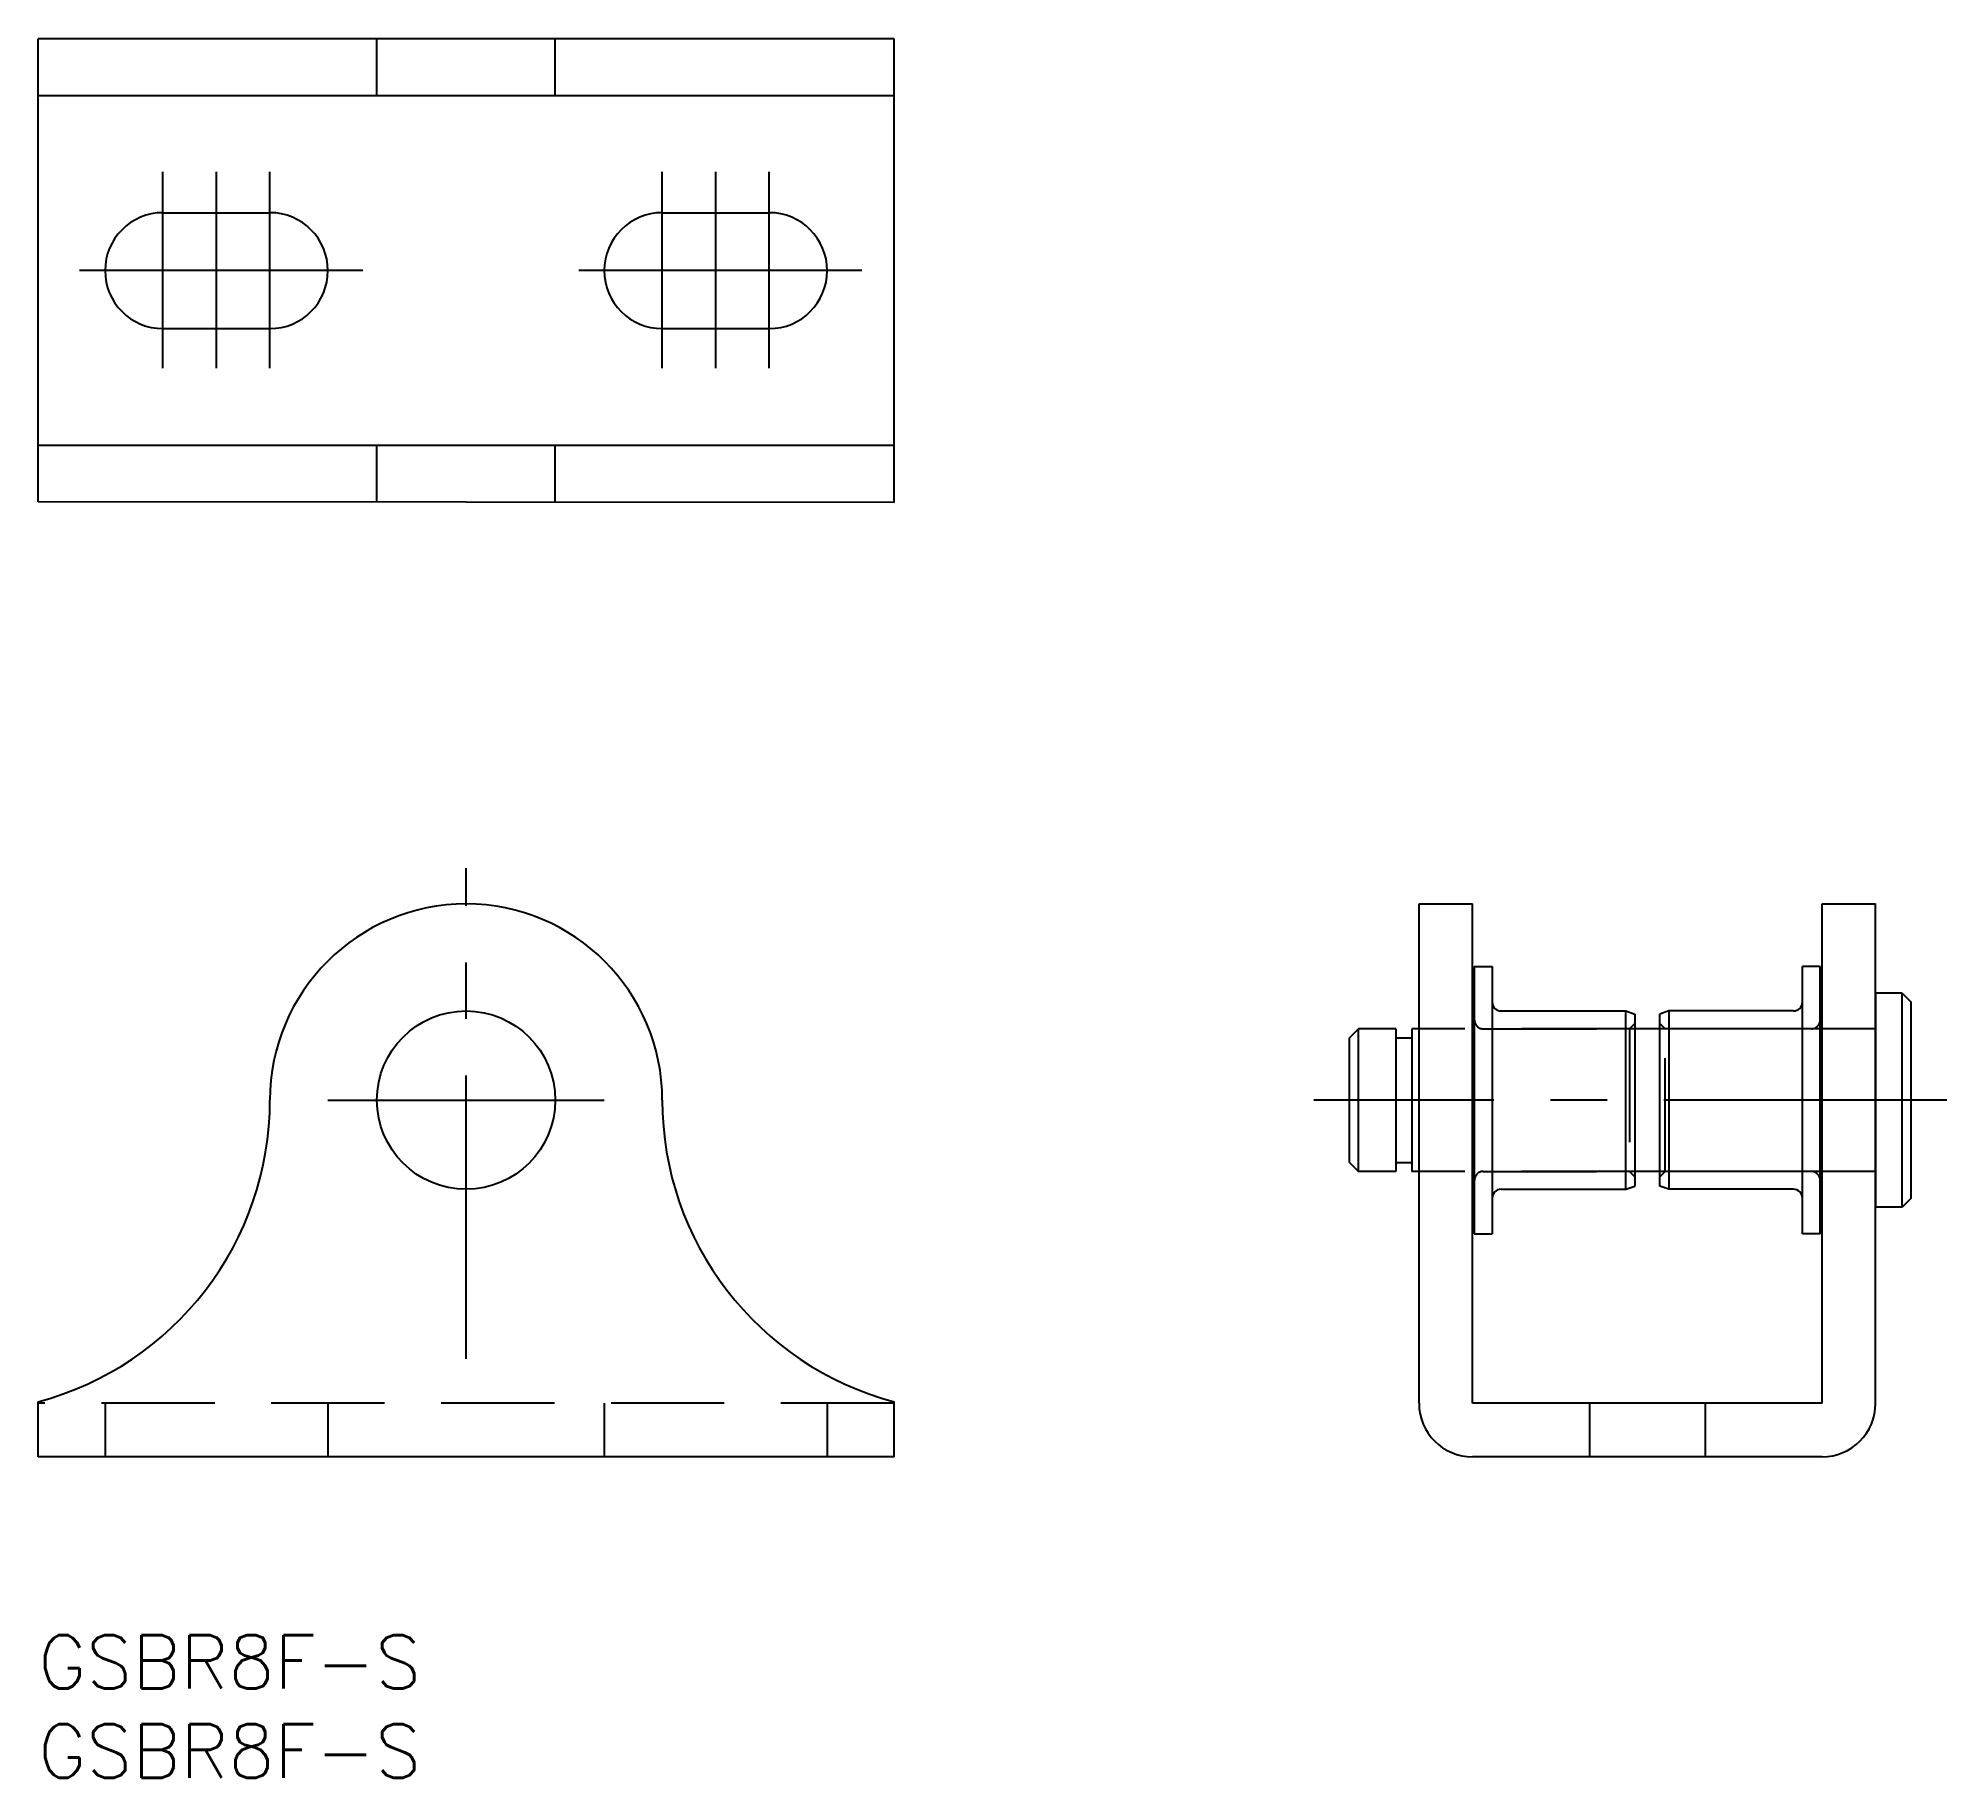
# Model space of a CAD drawing. Extents: x 0 to 107, y -8 to 90.
import ezdxf

# ---------------------------------------------------------------- set-up
doc = ezdxf.new("R2010")
doc.units = 0
doc.header["$LTSCALE"] = 0.5
doc.linetypes.add('CENTER', pattern=[50.8, 31.75, -6.35, 6.35, -6.35])
doc.linetypes.add('DASHED', pattern=[19.05, 12.7, -6.35])
for name, color, linetype in [('MSM_CENTER', 1, 'CENTER'), ('MSM_CONTINUOUS', 7, 'CONTINUOUS'), ('MSM_DASHED', 4, 'DASHED'), ('MSM_PART_NUMBER', 7, 'CONTINUOUS')]:
    doc.layers.add(name, color=color, linetype=linetype)
doc.styles.get("Standard").update_dxf_attribs({"font": 'txt.shx', "height": 3, "bigfont": 'bigfont.shx'})

# ---------------------------------------------------------------- blocks, each defined once
blk = doc.blocks.new('*U23')
at = {"layer": 'MSM_PART_NUMBER'}
blk.add_text('GSBR8F-S', height=3, dxfattribs=at).set_placement((0, -3))
blk = doc.blocks.new('*U24')
at = {"layer": 'MSM_PART_NUMBER'}
blk.add_text('GSBR8F-S', height=3, dxfattribs=at).set_placement((0, -8))

msp = doc.modelspace()

# ---------------------------------------------------------------- linework, layer by layer
at = {"layer": 'MSM_CENTER'}
for p, q in [((7, 71.05), (7, 82.05)), ((10, 71.05), (10, 82.05)), ((13, 71.05), (13, 82.05)), ((35, 71.05), (35, 82.05)), ((38, 71.05), (38, 82.05)), ((41, 71.05), (41, 82.05)), ((18.2, 76.51), (1.6, 76.51)), ((46.2, 76.51), (29.6, 76.51)), ((24, 15.5), (24, 43)), ((16.25, 30), (31.75, 30)), ((107.04, 30), (71.54, 30))]:
    msp.add_line(p, q, dxfattribs=at)
at = {"layer": 'MSM_CONTINUOUS'}
for p, q in [((48, 89.51), (0, 89.51)), ((0, 63.55), (0, 89.51)), ((48, 63.51), (48, 89.51)), ((48, 86.31), (0, 86.31)), ((7, 79.76), (13, 79.76)), ((35, 79.76), (41, 79.76)), ((7, 73.26), (13, 73.26)), ((35, 73.26), (41, 73.26)), ((48, 66.71), (0, 66.71)), ((48, 63.51), (0, 63.55)), ((77.44, 41), (80.44, 41)), ((77.44, 13), (77.44, 41)), ((80.44, 13), (80.44, 41)), ((100.04, 41), (103.04, 41)), ((100.04, 13), (100.04, 41)), ((103.04, 13), (103.04, 41)), ((80.54, 37.5), (81.54, 37.5)), ((80.54, 37.5), (80.54, 22.5)), ((81.54, 37.5), (81.54, 22.5)), ((99.94, 37.5), (98.94, 37.5)), ((98.94, 22.5), (98.94, 37.5)), ((99.94, 22.5), (99.94, 37.5)), ((104.54, 36), (103.04, 36)), ((103.04, 36), (103.04, 24)), ((104.54, 24), (104.54, 36)), ((104.54, 36), (105.04, 35.5)), ((105.04, 24.5), (105.04, 35.5)), ((82.04, 35), (89.04, 35)), ((89.04, 35), (89.54, 34.82)), ((89.04, 25), (89.04, 35)), ((89.54, 34.82), (89.54, 25.18)), ((91.44, 35), (90.94, 34.82)), ((90.94, 25.18), (90.94, 34.82)), ((91.44, 35), (91.44, 25)), ((98.44, 35), (91.44, 35)), ((74.04, 34), (73.54, 33.5)), ((73.54, 26.5), (73.54, 33.5)), ((74.04, 26), (74.04, 34)), ((76.14, 34), (74.04, 34)), ((76.14, 34), (76.14, 26)), ((76.14, 33.5), (77.04, 33.5)), ((77.04, 34), (77.04, 26)), ((77.44, 34), (77.04, 34)), ((80.54, 33.75), (80.54, 33.75)), ((90.94, 34), (89.54, 34)), ((80.54, 30), (80.54, 30)), ((99.94, 30), (99.94, 30)), ((73.54, 26.5), (74.04, 26)), ((76.14, 26), (74.04, 26)), ((76.14, 26.5), (77.04, 26.5)), ((77.44, 26), (77.04, 26)), ((90.94, 26), (89.54, 26)), ((99.94, 26.25), (99.94, 26.25)), ((82.04, 25), (89.04, 25)), ((89.04, 25), (89.54, 25.18)), ((91.44, 25), (90.94, 25.18)), ((98.44, 25), (91.44, 25)), ((104.54, 24), (103.04, 24)), ((105.04, 24.5), (104.54, 24)), ((80.54, 22.5), (81.54, 22.5)), ((99.94, 22.5), (98.94, 22.5)), ((0, 10), (0, 13.09)), ((48, 10), (48, 13.09)), ((100.04, 13), (80.44, 13)), ((48, 10), (0, 10)), ((100.04, 10), (80.44, 10))]:
    msp.add_line(p, q, dxfattribs=at)
msp.add_circle((24, 30), 5, dxfattribs=at)
for centre, radius, start, end in [((7, 76.51), 3.25, 90, 270), ((13, 76.51), 3.25, 270, 90), ((35, 76.51), 3.25, 90, 270), ((41, 76.51), 3.25, 270, 90), ((24, 30), 11, 0, 180), ((82.04, 35.5), 0.5, 180, 270), ((98.44, 35.5), 0.5, 270, 0), ((-4.5, 30), 17.5, 284.9006, 360), ((52.5, 30), 17.5, 180, 255.0994), ((82.04, 24.5), 0.5, 90, 180), ((98.44, 24.5), 0.5, 0, 90), ((80.44, 13), 3, 180, 270), ((100.04, 13), 3, 270, 0)]:
    msp.add_arc(centre, radius, start, end, dxfattribs=at)
at = {"layer": 'MSM_DASHED'}
for p, q in [((19, 86.35), (19, 89.55)), ((29, 86.31), (29, 89.51)), ((19, 63.54), (19, 66.74)), ((29, 63.53), (29, 66.73)), ((89.24, 34), (89.54, 34.3)), ((91.24, 34), (90.94, 34.3)), ((89.54, 34), (77.44, 34)), ((81.04, 34), (89.54, 34)), ((89.24, 34), (89.24, 26)), ((103.04, 34), (90.94, 34)), ((91.24, 26), (91.24, 34)), ((99.44, 34), (91.24, 34)), ((89.54, 26), (77.44, 26)), ((81.04, 26), (89.24, 26)), ((89.24, 26), (89.54, 25.7)), ((91.24, 26), (90.94, 25.7)), ((99.44, 26), (90.94, 26)), ((103.04, 26), (90.94, 26)), ((48, 13), (0, 13)), ((3.75, 13), (3.75, 10)), ((16.25, 13), (16.25, 10)), ((31.75, 13), (31.75, 10)), ((44.25, 13), (44.25, 10)), ((86.99, 13), (86.99, 10)), ((93.49, 13), (93.49, 10))]:
    msp.add_line(p, q, dxfattribs=at)
for centre, start, end in [((81.04, 34.5), 180, 270), ((99.44, 34.5), 270, 0), ((81.04, 25.5), 90, 180), ((99.44, 25.5), 0, 90)]:
    msp.add_arc(centre, 0.5, start, end, dxfattribs=at)

# ---------------------------------------------------------------- block references
at = {"layer": 'MSM_CONTINUOUS'}
for name in ['*U23', '*U24']:
    msp.add_blockref(name, (0, 0), dxfattribs=at)

doc.saveas('drawing.dxf')
